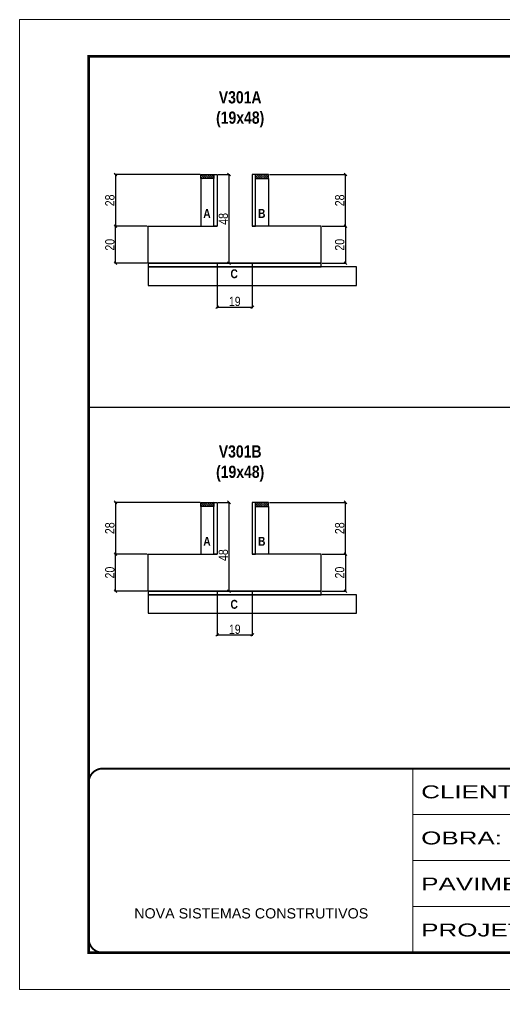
# Model space of a CAD drawing. Extents: x -3394 to 16474, y -5031 to 14397.
# Drawn here: x 9027 to 9552, y 12198 to 13248 of the extents above; entities that cross this region are included whole.
import ezdxf

# ---------------------------------------------------------------- set-up
doc = ezdxf.new("R2010")
doc.units = 0
doc.linetypes.add('CONTINUO', pattern=[0])
doc.linetypes.add('DASHED', pattern=[0.75, 0.5, -0.25])
doc.layers.get('0').update_dxf_attribs({"linetype": 'CONTINUOUS'})
doc.layers.get('Defpoints').update_dxf_attribs({"linetype": 'CONTINUOUS'})
for name, color, linetype in [('barrote', 251, 'CONTINUOUS'), ('COTA', 241, 'CONTINUOUS'), ('detalhes', 4, 'CONTINUOUS'), ('NOMENCLATURA', 7, 'CONTINUOUS'), ('Painéis', 200, 'CONTINUOUS'), ('SARR_2.2x7', 40, 'CONTINUOUS'), ('SARR_3.5x7', 81, 'CONTINUOUS')]:
    doc.layers.add(name, color=color, linetype=linetype)
for name, color, linetype, lineweight in [('CONCRETO', 251, 'CONTINUOUS', 25), ('Folhas', 255, 'CONTINUOUS', 9), ('SARRAFO DE PRESSAO', 251, 'DASHED', 9)]:
    doc.layers.add(name, color=color, linetype=linetype, lineweight=lineweight)
doc.styles.add('ARIAL', font='arial.ttf')
doc.styles.add('COTA TECNICA 2X', font='techl___.ttf', dxfattribs={"height": 10})
doc.styles.add('TECNICA', font='techb___.ttf', dxfattribs={"height": 10})
doc.styles.add('Tecnologia', font='')
doc.styles.get('Tecnologia').set_extended_font_data('Forgotten Futurist')
doc.dimstyles.new('SECAO', dxfattribs={"dimscale": 0.333333, "dimtxt": 5, "dimasz": 9, "dimexe": 3, "dimexo": 3, "dimgap": 3, "dimtad": 1, "dimdec": 1, "dimlfac": 0.5, "dimzin": 12, "dimdsep": 46, "dimtxsty": 'COTA TECNICA 2X', "dimblk1": 'OBLIQUE', "dimblk2": 'OBLIQUE', "dimsah": 1, "dimcen": 0.9, "dimclrd": 4, "dimclre": 4, "dimclrt": 240, "dimadec": 1, "dimazin": 3, "dimtfac": 1, "dimtdec": 1, "dimtmove": 0, "dimatfit": 3, "dimfxl": 1, "dimtolj": 1, "dimtzin": 12, "dimarcsym": 0})
pattern_1 = [(135, (42313.3242, -110791.256), (-1.122532015, -1.122532015), [])]

# ---------------------------------------------------------------- blocks, each defined once
blk = doc.blocks.new('9999999999')
at = {"color": 30, "linetype": 'CONTINUO'}
for p, q in [((98564.6, 34230.2), (98564.6, 34429.4)), ((98564.6, 34379.6), (99584, 34379.6)), ((98564.6, 34329.8), (99488, 34329.8)), ((98564.6, 34280), (99488, 34280))]:
    blk.add_line(p, q, dxfattribs=at)
at = {"color": 30, "linetype": 'CONTINUO', "const_width": 2}
blk.add_lwpolyline([(99584, 34230.2), (99584, 34414.4, 0.414214), (99569, 34429.4), (98229, 34429.4, 0.414214), (98214, 34414.4), (98214, 34245.2, 0.414214), (98229, 34230.2), (99584, 34230.2)], format="xyb", dxfattribs=at)
at = {"layer": 'Folhas'}
blk.add_lwpolyline([(98139, 34190.2), (99624, 34190.2), (99624, 35240.2), (98139, 35240.2)], close=True, dxfattribs=at)
at = {"layer": 'Folhas', "color": 30, "const_width": 3}
blk.add_lwpolyline([(98214, 34230.2), (99584, 34230.2), (99584, 35200.2), (98214, 35200.2)], close=True, dxfattribs=at)
at = {"color": 7, "linetype": 'Continuous', "ltscale": 5, "style": 'ARIAL'}
blk.add_text('NOVA SISTEMAS CONSTRUTIVOS', height=11.059, dxfattribs=at).set_placement((98263.2, 34267.2))
at = {"layer": 'Folhas', "color": 7, "style": 'Tecnologia', "width": 1.5}
for s, p in [('CLIENTE:', (98573.7, 34397.2)), ('OBRA:', (98573.7, 34347.3)), ('PAVIMENTO:', (98573.7, 34297.5)), ('PROJETO:', (98573.7, 34247.7))]:
    blk.add_text(s, height=14, dxfattribs=at).set_placement(p)
blk = doc.blocks.new('_Oblique')
at = {"color": 0, "linetype": 'ByBlock', "lineweight": -2}
blk.add_line((-0.5, -0.5), (0.5, 0.5), dxfattribs=at)
blk = doc.blocks.new('*D146')
at = {"layer": 'COTA', "color": 4, "lineweight": -2, "transparency": 16777216}
for p, q in [((9354.8, 13024.1), (9380.9, 13024.1)), ((9379.9, 13024.1), (9379.9, 12984.1)), ((9354.8, 12984.1), (9380.9, 12984.1))]:
    blk.add_line(p, q, dxfattribs=at)
at = {"layer": 'Defpoints', "color": 0, "transparency": 16777216}
for p in [(9353.8, 13024.1), (9353.8, 12984.1), (9379.9, 12984.1)]:
    blk.add_point(p, dxfattribs=at)
at = {"layer": 'COTA', "color": 4, "lineweight": -2, "transparency": 16777216, "xscale": 3, "yscale": 3, "zscale": 3}
for p, rotation in [((9379.9, 13024.1), 90), ((9379.9, 12984.1), 270)]:
    blk.add_blockref('_Oblique', p, dxfattribs=dict(at, rotation=rotation))
at = {"layer": 'COTA', "color": 240, "transparency": 16777216, "insert": (9373.8, 13004.1), "char_height": 10, "attachment_point": 5, "rotation": 90, "style": 'COTA TECNICA 2X'}
blk.add_mtext('\\A1;20', dxfattribs=at)
blk = doc.blocks.new('*D147')
at = {"layer": 'COTA', "color": 4, "lineweight": -2, "transparency": 16777216}
for p, q in [((9297.8, 13080.1), (9380.9, 13080.1)), ((9379.9, 13024.1), (9379.9, 13080.1)), ((9354.8, 13024.1), (9380.9, 13024.1))]:
    blk.add_line(p, q, dxfattribs=at)
at = {"layer": 'Defpoints', "color": 0, "transparency": 16777216}
for p in [(9296.8, 13080.1), (9379.9, 13080.1), (9353.8, 13024.1)]:
    blk.add_point(p, dxfattribs=at)
at = {"layer": 'COTA', "color": 4, "lineweight": -2, "transparency": 16777216, "xscale": 3, "yscale": 3, "zscale": 3}
for p, rotation in [((9379.9, 13080.1), 90), ((9379.9, 13024.1), 270)]:
    blk.add_blockref('_Oblique', p, dxfattribs=dict(at, rotation=rotation))
at = {"layer": 'COTA', "color": 240, "transparency": 16777216, "insert": (9373.8, 13052.1), "char_height": 10, "attachment_point": 5, "rotation": 90, "style": 'COTA TECNICA 2X'}
blk.add_mtext('\\A1;28', dxfattribs=at)
blk = doc.blocks.new('*D148')
at = {"layer": 'COTA', "color": 4, "lineweight": -2, "transparency": 16777216}
for p, q in [((9165.6, 13024.1), (9130.2, 13024.1)), ((9131.2, 12984.1), (9131.2, 13024.1)), ((9165.6, 12984.1), (9130.2, 12984.1))]:
    blk.add_line(p, q, dxfattribs=at)
at = {"layer": 'Defpoints', "color": 0, "transparency": 16777216}
for p in [(9131.2, 13024.1), (9166.6, 13024.1), (9166.6, 12984.1)]:
    blk.add_point(p, dxfattribs=at)
at = {"layer": 'COTA', "color": 4, "lineweight": -2, "transparency": 16777216, "xscale": 3, "yscale": 3, "zscale": 3}
for p, rotation in [((9131.2, 13024.1), 90), ((9131.2, 12984.1), 270)]:
    blk.add_blockref('_Oblique', p, dxfattribs=dict(at, rotation=rotation))
at = {"layer": 'COTA', "color": 240, "transparency": 16777216, "insert": (9125.1, 13004.1), "char_height": 10, "attachment_point": 5, "rotation": 90, "style": 'COTA TECNICA 2X'}
blk.add_mtext('\\A1;20', dxfattribs=at)
blk = doc.blocks.new('*D149')
at = {"layer": 'COTA', "color": 4, "lineweight": -2, "transparency": 16777216}
for p, q in [((9242.2, 13080.1), (9255, 13080.1)), ((9254, 12984.1), (9254, 13080.1)), ((9242.2, 12984.1), (9255, 12984.1))]:
    blk.add_line(p, q, dxfattribs=at)
at = {"layer": 'Defpoints', "color": 0, "transparency": 16777216}
for p in [(9241.2, 13080.1), (9254, 13080.1), (9241.2, 12984.1)]:
    blk.add_point(p, dxfattribs=at)
at = {"layer": 'COTA', "color": 4, "lineweight": -2, "transparency": 16777216, "xscale": 3, "yscale": 3, "zscale": 3}
for p, rotation in [((9254, 13080.1), 90), ((9254, 12984.1), 270)]:
    blk.add_blockref('_Oblique', p, dxfattribs=dict(at, rotation=rotation))
at = {"layer": 'COTA', "color": 240, "transparency": 16777216, "insert": (9247.9, 13032.1), "char_height": 10, "attachment_point": 5, "rotation": 90, "style": 'COTA TECNICA 2X'}
blk.add_mtext('\\A1;48', dxfattribs=at)
blk = doc.blocks.new('*D150')
at = {"layer": 'COTA', "color": 4, "lineweight": -2, "transparency": 16777216}
for p, q in [((9222.6, 13080.1), (9130.2, 13080.1)), ((9131.2, 13080.1), (9131.2, 13024.1)), ((9165.6, 13024.1), (9130.2, 13024.1))]:
    blk.add_line(p, q, dxfattribs=at)
at = {"layer": 'Defpoints', "color": 0, "transparency": 16777216}
for p in [(9223.6, 13080.1), (9131.2, 13024.1), (9166.6, 13024.1)]:
    blk.add_point(p, dxfattribs=at)
at = {"layer": 'COTA', "color": 4, "lineweight": -2, "transparency": 16777216, "xscale": 3, "yscale": 3, "zscale": 3}
for p, rotation in [((9131.2, 13080.1), 90), ((9131.2, 13024.1), 270)]:
    blk.add_blockref('_Oblique', p, dxfattribs=dict(at, rotation=rotation))
at = {"layer": 'COTA', "color": 240, "transparency": 16777216, "insert": (9125.1, 13052.1), "char_height": 10, "attachment_point": 5, "rotation": 90, "style": 'COTA TECNICA 2X'}
blk.add_mtext('\\A1;28', dxfattribs=at)
blk = doc.blocks.new('*D151')
at = {"layer": 'COTA', "color": 4, "lineweight": -2, "transparency": 16777216}
for p, q in [((9241.2, 12983.1), (9241.2, 12935.6)), ((9279.2, 12983.1), (9279.2, 12935.6)), ((9241.2, 12936.6), (9279.2, 12936.6))]:
    blk.add_line(p, q, dxfattribs=at)
at = {"layer": 'Defpoints', "color": 0, "transparency": 16777216}
for p in [(9241.2, 12984.1), (9279.2, 12984.1), (9279.2, 12936.6)]:
    blk.add_point(p, dxfattribs=at)
at = {"layer": 'COTA', "color": 4, "lineweight": -2, "transparency": 16777216, "xscale": 3, "yscale": 3, "zscale": 3, "rotation": 180}
blk.add_blockref('_Oblique', (9241.2, 12936.6), dxfattribs=at)
at = {"layer": 'COTA', "color": 4, "lineweight": -2, "transparency": 16777216, "xscale": 3, "yscale": 3, "zscale": 3}
blk.add_blockref('_Oblique', (9279.2, 12936.6), dxfattribs=at)
at = {"layer": 'COTA', "color": 240, "transparency": 16777216, "insert": (9260.2, 12942.7), "char_height": 10, "attachment_point": 5, "style": 'COTA TECNICA 2X'}
blk.add_mtext('\\A1;19', dxfattribs=at)
blk = doc.blocks.new('*D164')
at = {"layer": 'COTA', "color": 4, "lineweight": -2, "transparency": 16777216}
for p, q in [((9354.8, 12669.3), (9380.9, 12669.3)), ((9379.9, 12669.3), (9379.9, 12629.3)), ((9354.8, 12629.3), (9380.9, 12629.3))]:
    blk.add_line(p, q, dxfattribs=at)
at = {"layer": 'Defpoints', "color": 0, "transparency": 16777216}
for p in [(9353.8, 12669.3), (9353.8, 12629.3), (9379.9, 12629.3)]:
    blk.add_point(p, dxfattribs=at)
at = {"layer": 'COTA', "color": 4, "lineweight": -2, "transparency": 16777216, "xscale": 3, "yscale": 3, "zscale": 3}
for p, rotation in [((9379.9, 12669.3), 90), ((9379.9, 12629.3), 270)]:
    blk.add_blockref('_Oblique', p, dxfattribs=dict(at, rotation=rotation))
at = {"layer": 'COTA', "color": 240, "transparency": 16777216, "insert": (9373.8, 12649.3), "char_height": 10, "attachment_point": 5, "rotation": 90, "style": 'COTA TECNICA 2X'}
blk.add_mtext('\\A1;20', dxfattribs=at)
blk = doc.blocks.new('*D165')
at = {"layer": 'COTA', "color": 4, "lineweight": -2, "transparency": 16777216}
for p, q in [((9297.8, 12725.3), (9380.9, 12725.3)), ((9379.9, 12669.3), (9379.9, 12725.3)), ((9354.8, 12669.3), (9380.9, 12669.3))]:
    blk.add_line(p, q, dxfattribs=at)
at = {"layer": 'Defpoints', "color": 0, "transparency": 16777216}
for p in [(9296.8, 12725.3), (9379.9, 12725.3), (9353.8, 12669.3)]:
    blk.add_point(p, dxfattribs=at)
at = {"layer": 'COTA', "color": 4, "lineweight": -2, "transparency": 16777216, "xscale": 3, "yscale": 3, "zscale": 3}
for p, rotation in [((9379.9, 12725.3), 90), ((9379.9, 12669.3), 270)]:
    blk.add_blockref('_Oblique', p, dxfattribs=dict(at, rotation=rotation))
at = {"layer": 'COTA', "color": 240, "transparency": 16777216, "insert": (9373.8, 12697.3), "char_height": 10, "attachment_point": 5, "rotation": 90, "style": 'COTA TECNICA 2X'}
blk.add_mtext('\\A1;28', dxfattribs=at)
blk = doc.blocks.new('*D166')
at = {"layer": 'COTA', "color": 4, "lineweight": -2, "transparency": 16777216}
for p, q in [((9165.6, 12669.3), (9130.2, 12669.3)), ((9131.2, 12629.3), (9131.2, 12669.3)), ((9165.6, 12629.3), (9130.2, 12629.3))]:
    blk.add_line(p, q, dxfattribs=at)
at = {"layer": 'Defpoints', "color": 0, "transparency": 16777216}
for p in [(9131.2, 12669.3), (9166.6, 12669.3), (9166.6, 12629.3)]:
    blk.add_point(p, dxfattribs=at)
at = {"layer": 'COTA', "color": 4, "lineweight": -2, "transparency": 16777216, "xscale": 3, "yscale": 3, "zscale": 3}
for p, rotation in [((9131.2, 12669.3), 90), ((9131.2, 12629.3), 270)]:
    blk.add_blockref('_Oblique', p, dxfattribs=dict(at, rotation=rotation))
at = {"layer": 'COTA', "color": 240, "transparency": 16777216, "insert": (9125.1, 12649.3), "char_height": 10, "attachment_point": 5, "rotation": 90, "style": 'COTA TECNICA 2X'}
blk.add_mtext('\\A1;20', dxfattribs=at)
blk = doc.blocks.new('*D167')
at = {"layer": 'COTA', "color": 4, "lineweight": -2, "transparency": 16777216}
for p, q in [((9242.2, 12725.3), (9255, 12725.3)), ((9254, 12629.3), (9254, 12725.3)), ((9242.2, 12629.3), (9255, 12629.3))]:
    blk.add_line(p, q, dxfattribs=at)
at = {"layer": 'Defpoints', "color": 0, "transparency": 16777216}
for p in [(9241.2, 12725.3), (9254, 12725.3), (9241.2, 12629.3)]:
    blk.add_point(p, dxfattribs=at)
at = {"layer": 'COTA', "color": 4, "lineweight": -2, "transparency": 16777216, "xscale": 3, "yscale": 3, "zscale": 3}
for p, rotation in [((9254, 12725.3), 90), ((9254, 12629.3), 270)]:
    blk.add_blockref('_Oblique', p, dxfattribs=dict(at, rotation=rotation))
at = {"layer": 'COTA', "color": 240, "transparency": 16777216, "insert": (9247.9, 12668.2), "char_height": 10, "attachment_point": 5, "rotation": 90, "style": 'COTA TECNICA 2X'}
blk.add_mtext('\\A1;48', dxfattribs=at)
blk = doc.blocks.new('*D158')
at = {"layer": 'COTA', "color": 4, "lineweight": -2, "transparency": 16777216}
for p, q in [((9222.6, 12725.3), (9130.2, 12725.3)), ((9131.2, 12725.3), (9131.2, 12669.3)), ((9165.6, 12669.3), (9130.2, 12669.3))]:
    blk.add_line(p, q, dxfattribs=at)
at = {"layer": 'Defpoints', "color": 0, "transparency": 16777216}
for p in [(9223.6, 12725.3), (9131.2, 12669.3), (9166.6, 12669.3)]:
    blk.add_point(p, dxfattribs=at)
at = {"layer": 'COTA', "color": 4, "lineweight": -2, "transparency": 16777216, "xscale": 3, "yscale": 3, "zscale": 3}
for p, rotation in [((9131.2, 12725.3), 90), ((9131.2, 12669.3), 270)]:
    blk.add_blockref('_Oblique', p, dxfattribs=dict(at, rotation=rotation))
at = {"layer": 'COTA', "color": 240, "transparency": 16777216, "insert": (9125.1, 12697.3), "char_height": 10, "attachment_point": 5, "rotation": 90, "style": 'COTA TECNICA 2X'}
blk.add_mtext('\\A1;28', dxfattribs=at)
blk = doc.blocks.new('*D159')
at = {"layer": 'COTA', "color": 4, "lineweight": -2, "transparency": 16777216}
for p, q in [((9241.2, 12628.3), (9241.2, 12580.8)), ((9279.2, 12628.3), (9279.2, 12580.8)), ((9241.2, 12581.8), (9279.2, 12581.8))]:
    blk.add_line(p, q, dxfattribs=at)
at = {"layer": 'Defpoints', "color": 0, "transparency": 16777216}
for p in [(9241.2, 12629.3), (9279.2, 12629.3), (9279.2, 12581.8)]:
    blk.add_point(p, dxfattribs=at)
at = {"layer": 'COTA', "color": 4, "lineweight": -2, "transparency": 16777216, "xscale": 3, "yscale": 3, "zscale": 3, "rotation": 180}
blk.add_blockref('_Oblique', (9241.2, 12581.8), dxfattribs=at)
at = {"layer": 'COTA', "color": 4, "lineweight": -2, "transparency": 16777216, "xscale": 3, "yscale": 3, "zscale": 3}
blk.add_blockref('_Oblique', (9279.2, 12581.8), dxfattribs=at)
at = {"layer": 'COTA', "color": 240, "transparency": 16777216, "insert": (9260.2, 12587.9), "char_height": 10, "attachment_point": 5, "style": 'COTA TECNICA 2X'}
blk.add_mtext('\\A1;19', dxfattribs=at)

msp = doc.modelspace()

# ---------------------------------------------------------------- hatches: boundary and pattern name
at = {"layer": 'SARR_2.2x7'}
h = msp.add_hatch(dxfattribs=at)
h.set_pattern_fill('ANSI31', color=256, scale=0.5, angle=90)
h.set_pattern_definition([(135, (42313.3242, -110436.4385), (-1.122532015, -1.122532015), [])])
h.paths.add_polyline_path([(9237.59, 13080.13), (9237.59, 13075.73), (9223.59, 13075.73), (9223.59, 13080.13)])
h = msp.add_hatch(dxfattribs=at)
h.set_pattern_fill('ANSI31', color=256, scale=0.5, angle=90)
h.set_pattern_definition([(135, (42313.3242, -110436.4385), (-1.122532015, -1.122532015), [])])
h.paths.add_polyline_path([(9282.79, 13080.13), (9282.79, 13075.73), (9296.79, 13075.73), (9296.79, 13080.13)])
h = msp.add_hatch(dxfattribs=at)
h.set_pattern_fill('ANSI31', color=256, scale=0.5, angle=90)
h.set_pattern_definition(pattern_1)
h.paths.add_polyline_path([(9237.59, 12725.31), (9237.59, 12720.91), (9223.59, 12720.91), (9223.59, 12725.31)])
h = msp.add_hatch(dxfattribs=at)
h.set_pattern_fill('ANSI31', color=256, scale=0.5, angle=90)
h.set_pattern_definition(pattern_1)
h.paths.add_polyline_path([(9282.79, 12725.31), (9282.79, 12720.91), (9296.79, 12720.91), (9296.79, 12725.31)])

# ---------------------------------------------------------------- linework, layer by layer
at = {"layer": 'barrote', "elevation": 0}
for points in [[(9166.54, 12960.13), (9391.96, 12960.13), (9391.96, 12980.13), (9166.54, 12980.13)], [(9166.54, 12605.31), (9391.96, 12605.31), (9391.96, 12625.31), (9166.54, 12625.31)]]:
    msp.add_lwpolyline(points, close=True, dxfattribs=at)
at = {"layer": 'CONCRETO', "linetype": 'Continuous'}
for p, q in [((9241.19, 13080.13), (9241.19, 13028.13)), ((9279.19, 13080.13), (9279.19, 13024.13)), ((9166.57, 12984.13), (9166.57, 13024.13)), ((9166.57, 13024.13), (9241.19, 13024.13)), ((9353.82, 13024.13), (9279.19, 13024.13)), ((9353.82, 12984.13), (9353.82, 13024.13)), ((9166.54, 12984.13), (9353.82, 12984.13)), ((9241.19, 12725.31), (9241.19, 12673.31)), ((9279.19, 12725.31), (9279.19, 12669.31)), ((9166.57, 12629.31), (9166.57, 12669.31)), ((9166.57, 12669.31), (9241.19, 12669.31)), ((9353.82, 12669.31), (9279.19, 12669.31)), ((9353.82, 12629.31), (9353.82, 12669.31)), ((9166.54, 12629.31), (9353.82, 12629.31))]:
    msp.add_line(p, q, dxfattribs=at)
at = {"layer": 'COTA', "linetype": 'Continuous'}
msp.add_line((9102.21, 12828.27), (10472.21, 12828.27), dxfattribs=at)
at = {"layer": 'Painéis', "linetype": 'Continuous'}
for p, q in [((9279.19, 13028.13), (9279.19, 13024.13)), ((9279.19, 12673.31), (9279.19, 12669.31))]:
    msp.add_line(p, q, dxfattribs=at)
for points in [[(9237.59, 13024.13), (9237.59, 13080.13), (9241.19, 13080.13), (9241.19, 13024.13)], [(9282.79, 13024.13), (9282.79, 13080.13), (9279.19, 13080.13), (9279.19, 13024.13)], [(9166.54, 12984.13), (9166.54, 12980.13), (9353.82, 12980.13), (9353.82, 12984.13)], [(9237.59, 12669.31), (9237.59, 12725.31), (9241.19, 12725.31), (9241.19, 12669.31)], [(9282.79, 12669.31), (9282.79, 12725.31), (9279.19, 12725.31), (9279.19, 12669.31)], [(9166.54, 12629.31), (9166.54, 12625.31), (9353.82, 12625.31), (9353.82, 12629.31)]]:
    msp.add_lwpolyline(points, close=True, dxfattribs=at)
at = {"layer": 'SARR_2.2x7', "elevation": 0}
for points in [[(9223.59, 13080.13), (9237.59, 13080.13), (9237.59, 13075.73), (9223.59, 13075.73)], [(9296.79, 13080.13), (9282.79, 13080.13), (9282.79, 13075.73), (9296.79, 13075.73)], [(9223.59, 12725.31), (9237.59, 12725.31), (9237.59, 12720.91), (9223.59, 12720.91)], [(9296.79, 12725.31), (9282.79, 12725.31), (9282.79, 12720.91), (9296.79, 12720.91)]]:
    msp.add_lwpolyline(points, close=True, dxfattribs=at)
at = {"layer": 'SARR_3.5x7'}
for points in [[(9237.59, 13075.73), (9223.59, 13075.73), (9223.59, 13024.13), (9237.59, 13024.13)], [(9282.79, 13075.73), (9296.79, 13075.73), (9296.79, 13024.13), (9282.79, 13024.13)], [(9237.59, 12720.91), (9223.59, 12720.91), (9223.59, 12669.31), (9237.59, 12669.31)], [(9282.79, 12720.91), (9296.79, 12720.91), (9296.79, 12669.31), (9282.79, 12669.31)]]:
    msp.add_lwpolyline(points, close=True, dxfattribs=at)

# ---------------------------------------------------------------- block references
at = {"layer": 'SARRAFO DE PRESSAO', "color": 6, "linetype": 'ByBlock'}
msp.add_blockref('9999999999', (-89111.77, -21992.23), dxfattribs=at)

# ---------------------------------------------------------------- texts
at = {"layer": 'detalhes', "style": 'TECNICA'}
for s, p in [('A', (9226.16, 13033.15)), ('B', (9285.42, 13033.15)), ('C', (9255.6, 12967.89)), ('A', (9226.16, 12678.33)), ('B', (9285.42, 12678.33)), ('C', (9255.6, 12610.15))]:
    msp.add_text(s, height=9.6, dxfattribs=at).set_placement(p)
at = {"layer": 'NOMENCLATURA', "char_height": 13.2, "attachment_point": 2, "style": 'TECNICA'}
for s, insert in [('V301A\\P(19x48)', (9266.05, 13170.3)), ('V301B\\P(19x48)', (9266.05, 12786.98))]:
    msp.add_mtext_dynamic_manual_height_columns(s, width=13.2, gutter_width=1, heights=[0], dxfattribs=dict(at, insert=insert))

# ---------------------------------------------------------------- dimensions: what is measured, and where the dimension line sits
at = {"layer": 'COTA'}
for base, p1, p2, picture, middle in [((9131.16, 13024.13), (9223.59, 13080.13), (9166.57, 13024.13), '*D150', (9125.07, 13052.13)), ((9379.88, 13080.13), (9353.82, 13024.13), (9296.79, 13080.13), '*D147', (9373.78, 13052.13)), ((9131.16, 13024.13), (9166.57, 12984.13), (9166.57, 13024.13), '*D148', (9125.06, 13004.13)), ((9379.88, 12984.13), (9353.82, 13024.13), (9353.82, 12984.13), '*D146', (9373.78, 13004.13)), ((9131.16, 12669.31), (9223.59, 12725.31), (9166.57, 12669.31), '*D158', (9125.07, 12697.31)), ((9379.88, 12725.31), (9353.82, 12669.31), (9296.79, 12725.31), '*D165', (9373.78, 12697.31)), ((9131.16, 12669.31), (9166.57, 12629.31), (9166.57, 12669.31), '*D166', (9125.06, 12649.31)), ((9379.88, 12629.31), (9353.82, 12669.31), (9353.82, 12629.31), '*D164', (9373.78, 12649.31))]:
    dim = msp.add_linear_dim(base=base, p1=p1, p2=p2, angle=90, dimstyle='SECAO', dxfattribs=at)
    dim.commit()
    dim.dimension.update_dxf_attribs({"geometry": picture, "text_midpoint": middle})
for base, p1, p2, picture, middle in [((9253.99, 13080.13), (9241.19, 12984.13), (9241.19, 13080.13), '*D149', (9253.99, 13032.13)), ((9253.99, 12725.31), (9241.19, 12629.31), (9241.19, 12725.31), '*D167', (9253.99, 12668.25))]:
    dim = msp.add_linear_dim(base=base, p1=p1, p2=p2, angle=90, dimstyle='SECAO', dxfattribs=at)
    dim.commit()
    dim.dimension.update_dxf_attribs({"geometry": picture, "text_midpoint": middle, "dimtype": 160})
for base, p1, p2, picture, middle in [((9279.19, 12936.64), (9241.19, 12984.13), (9279.19, 12984.13), '*D151', (9260.19, 12942.72)), ((9279.19, 12581.82), (9241.19, 12629.31), (9279.19, 12629.31), '*D159', (9260.19, 12587.91))]:
    dim = msp.add_linear_dim(base=base, p1=p1, p2=p2, dimstyle='SECAO', dxfattribs=at)
    dim.commit()
    dim.dimension.update_dxf_attribs({"geometry": picture, "text_midpoint": middle})

doc.saveas('drawing.dxf')
